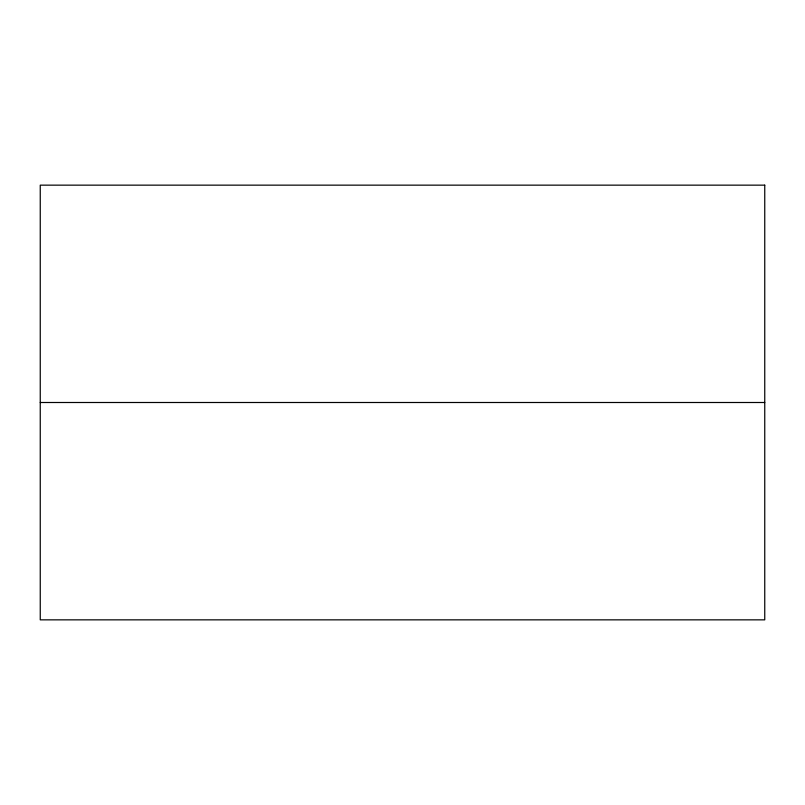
<?xml version="1.0" encoding="UTF-8"?>
<svg xmlns="http://www.w3.org/2000/svg" width="805" height="805" viewBox="0 0 805 805"><rect width="100%" height="100%" fill="white"/><g stroke="black" fill="none" stroke-linecap="round" stroke-linejoin="round"><path stroke-width="1.21" d="M40.25 402.5L764.75 402.5M764.75 185.15L40.25 185.15L40.25 619.85L764.75 619.85L764.75 185.15"/></g></svg>
